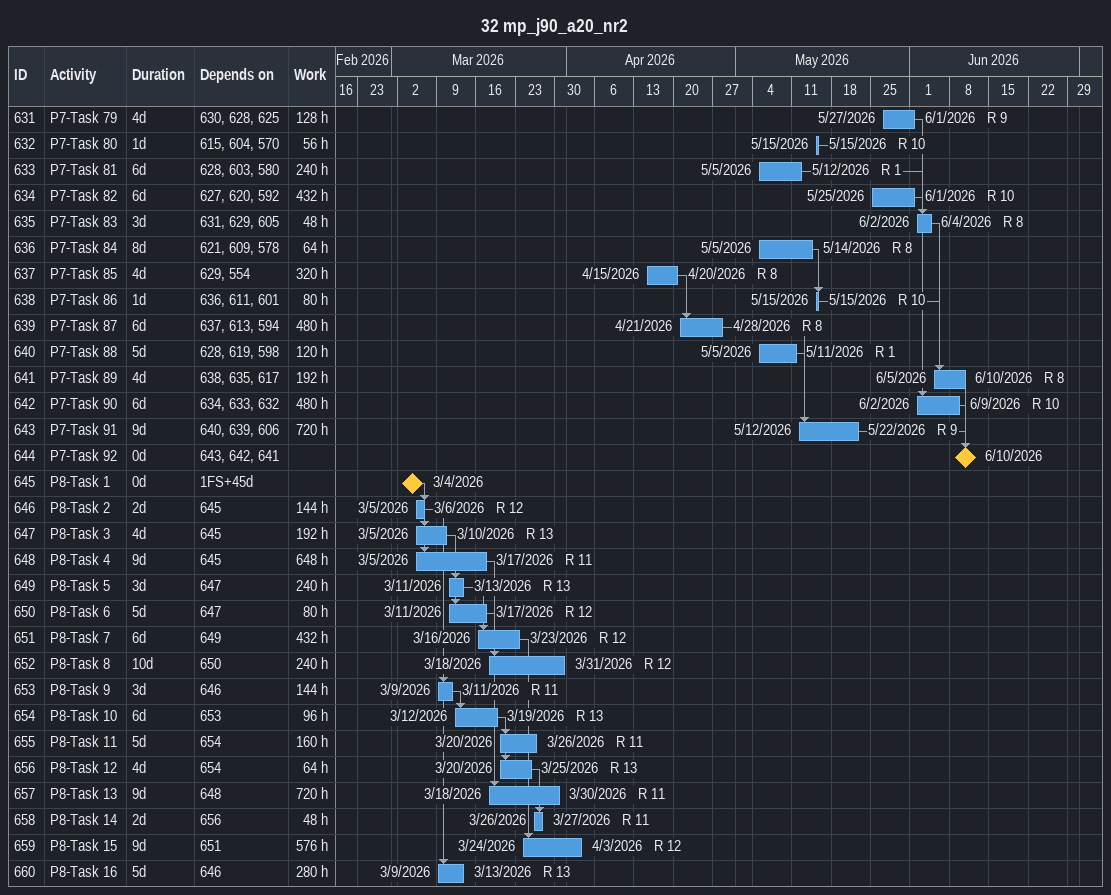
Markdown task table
32 mp_j90_a20_nr2

| ID | Task | Duration | Start | Finish | Predecessors | Resources | Work (h) |
|---|---|---|---|---|---|---|---|
| 631 | P7-Task 79 | 4d | 2026-05-27 | 2026-06-01 | 630, 628, 625 | R 9 | 128 |
| 632 | P7-Task 80 | 1d | 2026-05-15 | 2026-05-15 | 615, 604, 570 | R 10 | 56 |
| 633 | P7-Task 81 | 6d | 2026-05-05 | 2026-05-12 | 628, 603, 580 | R 1 | 240 |
| 634 | P7-Task 82 | 6d | 2026-05-25 | 2026-06-01 | 627, 620, 592 | R 10 | 432 |
| 635 | P7-Task 83 | 3d | 2026-06-02 | 2026-06-04 | 631, 629, 605 | R 8 | 48 |
| 636 | P7-Task 84 | 8d | 2026-05-05 | 2026-05-14 | 621, 609, 578 | R 8 | 64 |
| 637 | P7-Task 85 | 4d | 2026-04-15 | 2026-04-20 | 629, 554 | R 8 | 320 |
| 638 | P7-Task 86 | 1d | 2026-05-15 | 2026-05-15 | 636, 611, 601 | R 10 | 80 |
| 639 | P7-Task 87 | 6d | 2026-04-21 | 2026-04-28 | 637, 613, 594 | R 8 | 480 |
| 640 | P7-Task 88 | 5d | 2026-05-05 | 2026-05-11 | 628, 619, 598 | R 1 | 120 |
| 641 | P7-Task 89 | 4d | 2026-06-05 | 2026-06-10 | 638, 635, 617 | R 8 | 192 |
| 642 | P7-Task 90 | 6d | 2026-06-02 | 2026-06-09 | 634, 633, 632 | R 10 | 480 |
| 643 | P7-Task 91 | 9d | 2026-05-12 | 2026-05-22 | 640, 639, 606 | R 9 | 720 |
| 644 | P7-Task 92 | 0d | 2026-06-10 | 2026-06-10 | 643, 642, 641 |  |  |
| 645 | P8-Task 1 | 0d | 2026-03-04 | 2026-03-04 | 1FS+45d |  |  |
| 646 | P8-Task 2 | 2d | 2026-03-05 | 2026-03-06 | 645 | R 12 | 144 |
| 647 | P8-Task 3 | 4d | 2026-03-05 | 2026-03-10 | 645 | R 13 | 192 |
| 648 | P8-Task 4 | 9d | 2026-03-05 | 2026-03-17 | 645 | R 11 | 648 |
| 649 | P8-Task 5 | 3d | 2026-03-11 | 2026-03-13 | 647 | R 13 | 240 |
| 650 | P8-Task 6 | 5d | 2026-03-11 | 2026-03-17 | 647 | R 12 | 80 |
| 651 | P8-Task 7 | 6d | 2026-03-16 | 2026-03-23 | 649 | R 12 | 432 |
| 652 | P8-Task 8 | 10d | 2026-03-18 | 2026-03-31 | 650 | R 12 | 240 |
| 653 | P8-Task 9 | 3d | 2026-03-09 | 2026-03-11 | 646 | R 11 | 144 |
| 654 | P8-Task 10 | 6d | 2026-03-12 | 2026-03-19 | 653 | R 13 | 96 |
| 655 | P8-Task 11 | 5d | 2026-03-20 | 2026-03-26 | 654 | R 11 | 160 |
| 656 | P8-Task 12 | 4d | 2026-03-20 | 2026-03-25 | 654 | R 13 | 64 |
| 657 | P8-Task 13 | 9d | 2026-03-18 | 2026-03-30 | 648 | R 11 | 720 |
| 658 | P8-Task 14 | 2d | 2026-03-26 | 2026-03-27 | 656 | R 11 | 48 |
| 659 | P8-Task 15 | 9d | 2026-03-24 | 2026-04-03 | 651 | R 12 | 576 |
| 660 | P8-Task 16 | 5d | 2026-03-09 | 2026-03-13 | 646 | R 13 | 280 |
